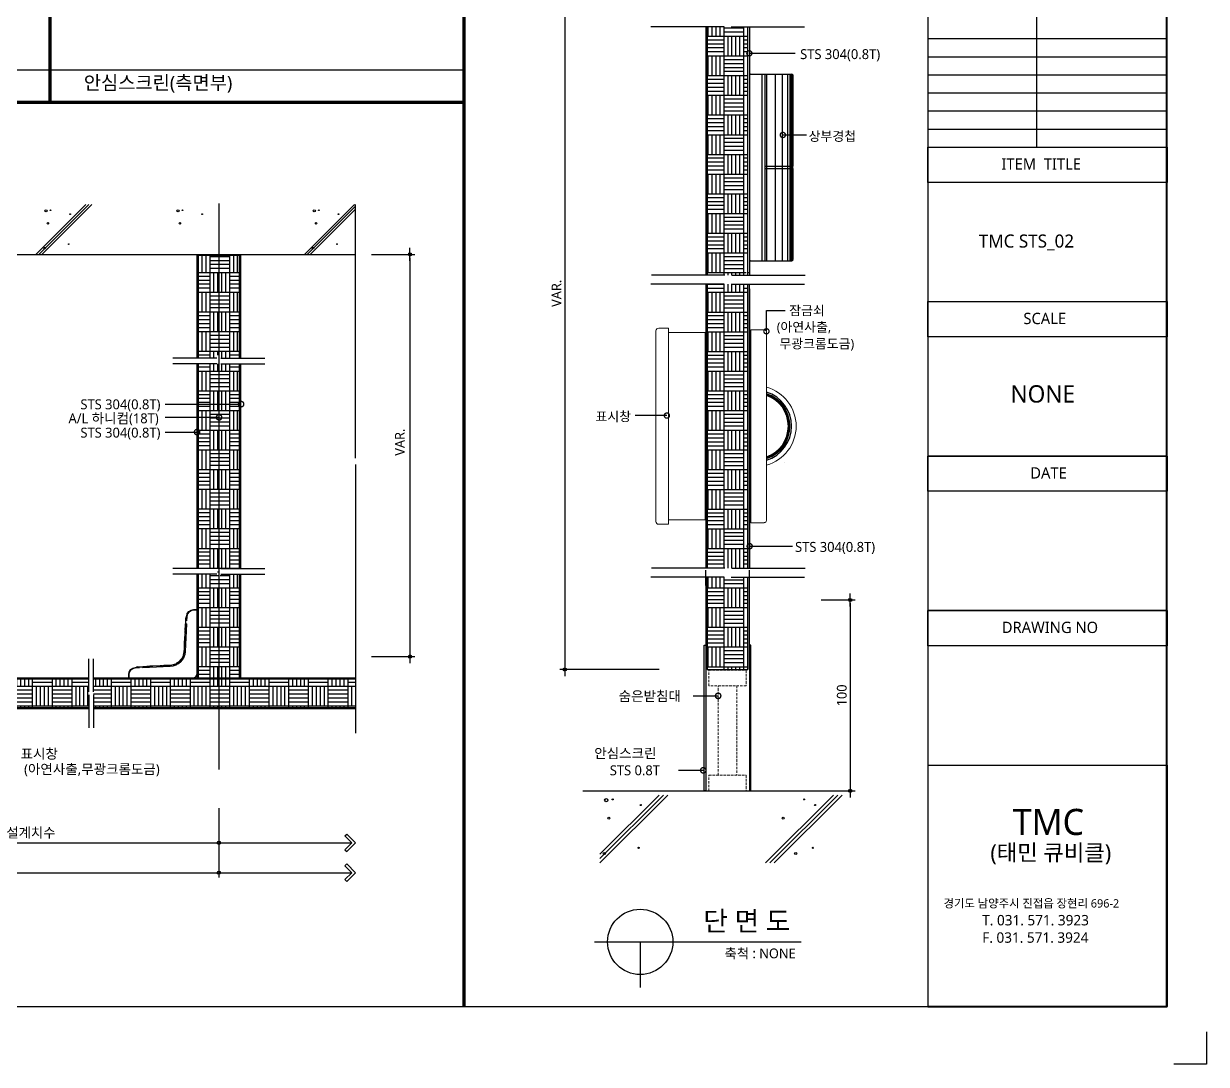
# Model space of a CAD drawing. Extents: x -256 to 8104, y -176 to 5714.
# Drawn here: x 4485 to 8104, y -176 to 3010 of the extents above; entities that cross this region are included whole.
import ezdxf
from ezdxf.enums import TextEntityAlignment as Align

# ---------------------------------------------------------------- set-up
doc = ezdxf.new("R2010")
doc.units = 0
doc.header["$LTSCALE"] = 30
doc.linetypes.add('CEN', pattern=[62, 60, -1, 0, -1])
doc.linetypes.add('HIDDEN', pattern=[0.375, 0.25, -0.125])
doc.layers.get('0').update_dxf_attribs({"linetype": 'CONTINUOUS'})
doc.layers.get('DEFPOINTS').update_dxf_attribs({"linetype": 'CONTINUOUS'})
for name, color, linetype in [('C', 2, 'CONTINUOUS'), ('curior-0Line', 252, 'CONTINUOUS'), ('DIM', 7, 'CONTINUOUS'), ('HAT', 8, 'CONTINUOUS'), ('HID', 9, 'HIDDEN'), ('TIT', 3, 'CONTINUOUS'), ('경첩', 4, 'CONTINUOUS'), ('문자', 3, 'CONTINUOUS'), ('부자재', 4, 'CONTINUOUS'), ('잠금쇠(회전형)', 4, 'CONTINUOUS'), ('중심선', 1, 'CEN'), ('치수', 1, 'CONTINUOUS'), ('판넬', 2, 'CONTINUOUS'), ('해치', 8, 'CONTINUOUS')]:
    doc.layers.add(name, color=color, linetype=linetype)
doc.styles.add('돋움', font='malgun.ttf')
doc.dimstyles.new('10', dxfattribs={"dimscale": 10, "dimtxt": 3, "dimasz": 1, "dimexe": 1.5, "dimexo": 2, "dimgap": 1, "dimtad": 1, "dimdec": 0, "dimlunit": 6, "dimtxsty": '돋움', "dimblk": 'DIMDOT', "dimcen": -1, "dimdle": 1.5, "dimclrt": 3, "dimazin": 3, "dimtfac": 1, "dimtdec": 0, "dimtix": 1, "dimtmove": 2, "dimatfit": 3, "dimldrblk": 'DIMDOT', "dimarcsym": 0})
pattern_1 = [(180, (20201.24, -5461.46), (-1e-14, -120.65), [60.325, -60.325]), (180, (20201.24, -5449.39), (-1e-14, -120.65), [60.325, -60.325]), (180, (20201.24, -5437.33), (-1e-14, -120.65), [60.325, -60.325]), (180, (20201.24, -5425.26), (-1e-14, -120.65), [60.325, -60.325]), (90, (20128.85, -5473.52), (-120.65, 7e-15), [60.325, -60.325]), (90, (20116.79, -5473.52), (-120.65, 7e-15), [60.325, -60.325]), (90, (20104.72, -5473.52), (-120.65, 7e-15), [60.325, -60.325]), (90, (20092.66, -5473.52), (-120.65, 7e-15), [60.325, -60.325]), (90, (20189.18, -5413.2), (-120.65, 7e-15), [60.325, -60.325]), (90, (20177.11, -5413.2), (-120.65, 7e-15), [60.325, -60.325]), (90, (20165.05, -5413.2), (-120.65, 7e-15), [60.325, -60.325]), (90, (20152.98, -5413.2), (-120.65, 7e-15), [60.325, -60.325]), (180, (20140.92, -5364.94), (-1e-14, -120.65), [60.325, -60.325]), (180, (20140.92, -5377), (-1e-14, -120.65), [60.325, -60.325]), (180, (20140.92, -5389.07), (-1e-14, -120.65), [60.325, -60.325]), (180, (20140.92, -5401.13), (-1e-14, -120.65), [60.325, -60.325]), (180, (20201.24, -5413.2), (-1e-14, -120.65), []), (90, (20140.92, -5473.52), (-120.65, 7e-15), []), (180, (20201.24, -5473.52), (-1e-14, -120.65), []), (270, (20201.24, -5352.87), (120.65, -2e-14), [])]
pattern_2 = [(180, (20196.48, -5340.47), (-1e-14, -120.65), [60.325, -60.325]), (180, (20196.48, -5328.4), (-1e-14, -120.65), [60.325, -60.325]), (180, (20196.48, -5316.34), (-1e-14, -120.65), [60.325, -60.325]), (180, (20196.48, -5304.27), (-1e-14, -120.65), [60.325, -60.325]), (90, (20124.09, -5352.53), (-120.65, 7e-15), [60.325, -60.325]), (90, (20112.02, -5352.53), (-120.65, 7e-15), [60.325, -60.325]), (90, (20099.96, -5352.53), (-120.65, 7e-15), [60.325, -60.325]), (90, (20087.89, -5352.53), (-120.65, 7e-15), [60.325, -60.325]), (90, (20184.41, -5292.21), (-120.65, 7e-15), [60.325, -60.325]), (90, (20172.35, -5292.21), (-120.65, 7e-15), [60.325, -60.325]), (90, (20160.28, -5292.21), (-120.65, 7e-15), [60.325, -60.325]), (90, (20148.22, -5292.21), (-120.65, 7e-15), [60.325, -60.325]), (180, (20136.15, -5243.95), (-1e-14, -120.65), [60.325, -60.325]), (180, (20136.15, -5256.01), (-1e-14, -120.65), [60.325, -60.325]), (180, (20136.15, -5268.08), (-1e-14, -120.65), [60.325, -60.325]), (180, (20136.15, -5280.14), (-1e-14, -120.65), [60.325, -60.325]), (180, (20196.48, -5292.21), (-1e-14, -120.65), []), (90, (20136.15, -5352.53), (-120.65, 7e-15), []), (180, (20196.48, -5352.53), (-1e-14, -120.65), []), (270, (20196.48, -5231.88), (120.65, -2e-14), [])]

# ---------------------------------------------------------------- blocks, each defined once
blk = doc.blocks.new('DIMDOT')
at = {"linetype": 'Continuous'}
blk.add_line((-2, 0), (2, 0), dxfattribs=at)
for radius in [0.5, 0.25]:
    blk.add_circle((0, 0), radius, dxfattribs=at)
blk = doc.blocks.new('*D61')
at = {"layer": 'DEFPOINTS', "color": 0}
for p in [(34846.7, -1840.5), (34538, -4143.7), (34846.7, -4143.7)]:
    blk.add_point(p, dxfattribs=at)
at = {"layer": 'DIM', "color": 0, "lineweight": -2, "ltscale": 10}
for p, q in [((34826.7, -1840.5), (34523, -1840.5)), ((34538, -1850.5), (34538, -4133.7)), ((34826.7, -4143.7), (34523, -4143.7))]:
    blk.add_line(p, q, dxfattribs=at)
at = {"layer": 'DIM', "color": 0, "lineweight": -2, "xscale": 10, "yscale": 10, "zscale": 10}
for p, rotation in [((34538, -1840.5), 90), ((34538, -4143.7), 270)]:
    blk.add_blockref('DIMDOT', p, dxfattribs=dict(at, rotation=rotation))
at = {"layer": 'DIM', "color": 3, "insert": (34512.7, -2992.1), "char_height": 30, "attachment_point": 5, "rotation": 90, "style": '돋움'}
blk.add_mtext('VAR.', dxfattribs=at)
blk = doc.blocks.new('A$C13EB2441')
for p, q in [((0.84, 7.37), (0.84, 14.11)), ((0.84, 6.74), (0.84, 0))]:
    blk.add_line(p, q)
blk = doc.blocks.new('_DOTSMALL')
at = {"color": 0, "linetype": 'ByBlock', "const_width": 0.5}
blk.add_lwpolyline([(-0.0625, 0, 1), (0.0625, 0, 1)], format="xyb", close=True, dxfattribs=at)
blk = doc.blocks.new('A$C63EC304E')
at = {"layer": '치수', "color": 1, "xscale": 2.5, "yscale": 2.5, "zscale": 2.5, "rotation": 234.3098741996962}
blk.add_blockref('_DOTSMALL', (0.31, 0.31), dxfattribs=at)
blk = doc.blocks.new('A$C2BC9653E')
at = {"layer": '치수', "xscale": 0.3333333333333333, "yscale": 0.3333333333333333, "zscale": 0.3333333333333333}
blk.add_blockref('A$C63EC304E', (0, 0), dxfattribs=at)
blk = doc.blocks.new('A$C7FC71301')
at = {"layer": '치수', "rotation": 180}
blk.add_blockref('A$C2BC9653E', (0.208, 0.208), dxfattribs=at)
blk = doc.blocks.new('A$C4A20372B')
at = {"layer": '치수'}
blk.add_blockref('A$C7FC71301', (0, 0), dxfattribs=at)
blk = doc.blocks.new('A$C566469F5')
at = {"layer": '치수'}
blk.add_blockref('A$C4A20372B', (0, 0), dxfattribs=at)
blk = doc.blocks.new('A$C7E317CD4')
at = {"layer": '해치', "xscale": 2, "yscale": 2, "zscale": 2}
blk.add_blockref('A$C566469F5', (0, 0), dxfattribs=at)
blk = doc.blocks.new('A$C601D7F27')
at = {"layer": '치수'}
blk.add_blockref('A$C7E317CD4', (0, 0), dxfattribs=at)
blk = doc.blocks.new('A$C38802C08')
at = {"layer": '치수'}
blk.add_blockref('A$C601D7F27', (0, 0), dxfattribs=at)
blk = doc.blocks.new('*D62')
at = {"layer": 'DEFPOINTS', "color": 0}
for p in [(35302.4, -3930.9), (35311.6, -4515.2), (35411.4, -4515.2)]:
    blk.add_point(p, dxfattribs=at)
at = {"layer": 'DIM', "color": 0, "lineweight": -2, "ltscale": 10}
for p, q in [((35322.4, -3930.9), (35426.4, -3930.9)), ((35411.4, -3940.9), (35411.4, -4505.2)), ((35331.6, -4515.2), (35426.4, -4515.2))]:
    blk.add_line(p, q, dxfattribs=at)
at = {"layer": 'DIM', "color": 0, "lineweight": -2, "xscale": 10, "yscale": 10, "zscale": 10}
for p, rotation in [((35411.4, -3930.9), 90), ((35411.4, -4515.2), 270)]:
    blk.add_blockref('DIMDOT', p, dxfattribs=dict(at, rotation=rotation))
at = {"layer": 'DIM', "color": 3, "insert": (35385.8, -4223), "char_height": 30, "attachment_point": 5, "rotation": 90, "style": '돋움'}
blk.add_mtext('100', dxfattribs=at)
blk = doc.blocks.new('*D65')
at = {"layer": 'DEFPOINTS', "color": 0}
for p in [(28725.6, -4548.6), (33479.5, -4548.6), (33479.5, -4765.8)]:
    blk.add_point(p, dxfattribs=at)
at = {"layer": 'DIM', "color": 0, "lineweight": -2, "ltscale": 10}
for p, q in [((28725.6, -4568.6), (28725.6, -4780.8)), ((33479.5, -4568.6), (33479.5, -4780.8)), ((28735.6, -4765.8), (33469.5, -4765.8))]:
    blk.add_line(p, q, dxfattribs=at)
at = {"layer": 'DIM', "color": 0, "lineweight": -2, "xscale": 10, "yscale": 10, "zscale": 10, "rotation": 180}
blk.add_blockref('DIMDOT', (28725.6, -4765.8), dxfattribs=at)
at = {"layer": 'DIM', "color": 0, "lineweight": -2, "xscale": 10, "yscale": 10, "zscale": 10}
blk.add_blockref('DIMDOT', (33479.5, -4765.8), dxfattribs=at)
at = {"layer": 'DIM', "color": 3, "insert": (31102.6, -4736.1), "char_height": 30, "attachment_point": 5, "style": '돋움'}
blk.add_mtext('설계치수', dxfattribs=at)
blk = doc.blocks.new('*D66')
at = {"layer": 'DEFPOINTS', "color": 0}
for p in [(32328.7, -4548.6), (33479.5, -4548.6), (33479.5, -4674.3)]:
    blk.add_point(p, dxfattribs=at)
at = {"layer": 'DIM', "color": 0, "lineweight": -2, "ltscale": 10}
for p, q in [((32328.7, -4568.6), (32328.7, -4689.3)), ((33479.5, -4568.6), (33479.5, -4689.3)), ((32338.7, -4674.3), (33469.5, -4674.3))]:
    blk.add_line(p, q, dxfattribs=at)
at = {"layer": 'DIM', "color": 0, "lineweight": -2, "xscale": 10, "yscale": 10, "zscale": 10, "rotation": 180}
blk.add_blockref('DIMDOT', (32328.7, -4674.3), dxfattribs=at)
at = {"layer": 'DIM', "color": 0, "lineweight": -2, "xscale": 10, "yscale": 10, "zscale": 10}
blk.add_blockref('DIMDOT', (33479.5, -4674.3), dxfattribs=at)
at = {"layer": 'DIM', "color": 3, "insert": (32904.1, -4644.7), "char_height": 30, "attachment_point": 5, "style": '돋움'}
blk.add_mtext('설계치수', dxfattribs=at)
blk = doc.blocks.new('*D68')
at = {"layer": 'DEFPOINTS', "color": 0}
for p in [(33926.4, -2872.9), (33926.4, -4104.3), (34064.2, -4104.3)]:
    blk.add_point(p, dxfattribs=at)
at = {"layer": 'DIM', "color": 0, "lineweight": -2, "ltscale": 10}
for p, q in [((33946.4, -2872.9), (34079.2, -2872.9)), ((34064.2, -2882.9), (34064.2, -4094.3)), ((33946.4, -4104.3), (34079.2, -4104.3))]:
    blk.add_line(p, q, dxfattribs=at)
at = {"layer": 'DIM', "color": 0, "lineweight": -2, "xscale": 10, "yscale": 10, "zscale": 10}
for p, rotation in [((34064.2, -2872.9), 90), ((34064.2, -4104.3), 270)]:
    blk.add_blockref('DIMDOT', p, dxfattribs=dict(at, rotation=rotation))
at = {"layer": 'DIM', "color": 3, "insert": (34033.4, -3447.7), "char_height": 30, "attachment_point": 5, "rotation": 90, "style": '돋움'}
blk.add_mtext('VAR.', dxfattribs=at)
blk = doc.blocks.new('A$C06B31977')
for p, q in [((1.26, 11.06), (1.26, 21.17)), ((1.26, 10.11), (1.26, 0))]:
    blk.add_line(p, q)
blk = doc.blocks.new('STS_02', base_point=(28397.3, -5176.8))
at = {"layer": '해치', "transparency": 33554687}
h = blk.add_hatch(dxfattribs=at)
h.set_pattern_fill('WDFLR08', color=256, scale=0.5)
h.set_pattern_definition(pattern_1)
edge = h.paths.add_edge_path()
edge.add_line((35098.1, -2222.3), (35041.5, -2222.3))
edge.add_arc((35039.5, -2222.3), 1.99, -54.3099, 0, ccw=False)
edge.add_arc((35039.5, -2222.3), 1.99, 125.6901, 305.6901, ccw=False)
edge.add_arc((35039.5, -2222.3), 1.99, 0, 125.6901, ccw=False)
edge.add_line((35041.5, -2222.3), (35098.1, -2222.3))
edge.add_line((35098.1, -2222.3), (35098.1, -2175.8))
edge.add_line((35098.1, -2175.8), (35088.3, -2175.8))
edge.add_spline(control_points=[(35085.6, -2183.3), (35086.5, -2180.8), (35087.4, -2178.3), (35088.3, -2175.8)], knot_values=[0, 0, 0, 0, 0.152076, 0.152076, 0.152076, 0.152076], degree=3, periodic=0)
edge.add_line((35088.3, -2175.8), (35036.2, -2175.8))
edge.add_line((35036.2, -2175.8), (35036.2, -2936.7))
edge.add_line((35036.2, -2936.7), (35090.2, -2936.7))
edge.add_spline(control_points=[(35090.2, -2936.7), (35093.2, -2928.3), (35096.1, -2920.9), (35098.1, -2917.3)], knot_values=[0.152076, 0.152076, 0.152076, 0.152076, 0.673721, 0.673721, 0.673721, 0.673721], degree=3, periodic=0)
edge.add_spline(control_points=[(35100.4, -2936.7), (35100.9, -2927.1), (35101.9, -2912.5), (35099.1, -2915.4), (35098.1, -2917.3)], knot_values=[0.673721, 0.673721, 0.673721, 0.673721, 1.332503, 1.60798, 1.60798, 1.60798, 1.60798], degree=3, periodic=0)
edge.add_line((35098.1, -2917.3), (35098.1, -2222.3))
h.paths.add_polyline_path([(35036.2, -2175.8), (34974.2, -2175.8), (34974.2, -2936.7), (35036.2, -2936.7)])
h = blk.add_hatch(dxfattribs=at)
h.set_pattern_fill('WDFLR08', color=256, scale=0.5)
h.set_pattern_definition(pattern_2)
edge = h.paths.add_edge_path()
edge.add_line((33479.5, -2876.3), (33417.1, -2876.3))
edge.add_line((33417.1, -2876.3), (33416.2, -2877.2))
edge.add_line((33416.2, -2877.2), (33416.2, -2977.6))
edge.add_line((33416.2, -2977.6), (33459.1, -2977.6))
edge.add_line((33459.1, -2977.6), (33459.1, -3019.1))
edge.add_line((33459.1, -3019.1), (33416.2, -3019.1))
edge.add_line((33416.2, -3019.1), (33416.2, -3190.8))
edge.add_line((33416.2, -3190.8), (33472.8, -3190.8))
edge.add_spline(control_points=[(33472.8, -3190.8), (33475.6, -3183.2), (33481.6, -3167.8), (33477.7, -3198.7), (33479.3, -3201.2), (33479.5, -3201.3)], knot_values=[0.456227, 0.456227, 0.456227, 0.456227, 2.847595, 6.178025, 6.737145, 6.737145, 6.737145, 6.737145], degree=3, periodic=0)
edge.add_spline(control_points=[(33479.2, -3201.1), (33479.4, -3198), (33479.3, -3195.3), (33478.8, -3194.9), (33478.7, -3194.9)], knot_values=[0.891967, 0.891967, 0.891967, 0.891967, 1.280656, 1.337888, 1.337888, 1.337888, 1.337888], degree=3, periodic=0)
edge.add_line((33479.5, -3201.3), (33479.5, -2876.3))
edge = h.paths.add_edge_path()
edge.add_line((33542.9, -2876.3), (33479.5, -2876.3))
edge.add_line((33479.5, -2876.3), (33479.5, -3201.3))
edge.add_spline(control_points=[(33479.5, -3201.3), (33480.7, -3201.5), (33482.9, -3197.1), (33485.6, -3190.8)], knot_values=[6.737145, 6.737145, 6.737145, 6.737145, 8.913909, 8.913909, 8.913909, 8.913909], degree=3, periodic=0)
edge.add_spline(control_points=[(33485.6, -3190.8), (33487.6, -3186), (33490, -3180), (33492.3, -3174.1)], knot_values=[8.913909, 8.913909, 8.913909, 8.913909, 10.573873, 10.573873, 10.573873, 10.573873], degree=3, periodic=0)
edge.add_line((33485.6, -3190.8), (33542.9, -3190.8))
edge.add_line((33542.9, -3190.8), (33542.9, -3019.1))
edge.add_line((33542.9, -3019.1), (33500, -3019.1))
edge.add_line((33500, -3019.1), (33500, -2977.6))
edge.add_line((33500, -2977.6), (33542.9, -2977.6))
edge.add_line((33542.9, -2977.6), (33542.9, -2876.3))
h.paths.add_polyline_path([(33542.9, -2977.6), (33500, -2977.6), (33500, -3019.1), (33542.9, -3019.1)], flags=16)
h.paths.add_polyline_path([(33459.1, -2977.6), (33416.2, -2977.6), (33416.2, -3019.1), (33459.1, -3019.1)], flags=16)
h = blk.add_hatch(dxfattribs=at)
h.set_pattern_fill('WDFLR08', color=256, scale=0.5)
h.set_pattern_definition(pattern_1)
h.paths.add_polyline_path([(35036.2, -3399.3), (34974.2, -3399.3), (34974.2, -3833.3), (35036.2, -3833.3), (35036.2, -3729, -0.567825), (35036.2, -3725.6)])
h.paths.add_polyline_path([(35098.1, -3399.3), (35036.2, -3399.3), (35036.2, -3725.6, -0.582142), (35039.2, -3727.3), (35098.1, -3727.3)])
edge = h.paths.add_edge_path()
edge.add_line((35098.1, -3727.3), (35039.2, -3727.3))
edge.add_arc((35037.2, -3727.3), 1.99, -54.3099, 0, ccw=False)
edge.add_arc((35037.2, -3727.3), 1.99, 239.178, 305.6901, ccw=False)
edge.add_line((35036.2, -3729), (35036.2, -3833.3))
edge.add_line((35036.2, -3833.3), (35090.2, -3833.3))
edge.add_spline(control_points=[(35090.2, -3833.3), (35093.2, -3825), (35096.1, -3817.5), (35098.1, -3813.9)], knot_values=[0.152076, 0.152076, 0.152076, 0.152076, 0.673721, 0.673721, 0.673721, 0.673721], degree=3, periodic=0)
edge.add_line((35098.1, -3813.9), (35098.1, -3727.3))
h.paths.add_polyline_path([(35036.2, -2964.3), (34974.2, -2964.3), (34974.2, -3399.3), (35036.2, -3399.3)])
edge = h.paths.add_edge_path()
edge.add_line((35098.1, -2964.3), (35088.3, -2964.3))
edge.add_spline(control_points=[(35085.6, -2971.8), (35086.5, -2969.3), (35087.4, -2966.7), (35088.3, -2964.3)], knot_values=[0, 0, 0, 0, 0.152076, 0.152076, 0.152076, 0.152076], degree=3, periodic=0)
edge.add_line((35088.3, -2964.3), (35036.2, -2964.3))
edge.add_line((35036.2, -2964.3), (35036.2, -3399.3))
edge.add_line((35036.2, -3399.3), (35098.1, -3399.3))
edge.add_line((35098.1, -3399.3), (35098.1, -2964.3))
h = blk.add_hatch(dxfattribs=at)
h.set_pattern_fill('WDFLR08', color=256, scale=0.5)
h.set_pattern_definition(pattern_2)
h.paths.add_polyline_path([(33542.9, -3207.9), (33416.2, -3207.9), (33416.2, -3834.6), (33542.9, -3834.6)])
h = blk.add_hatch(dxfattribs=at)
h.set_pattern_fill('WDFLR08', color=256, scale=0.5)
h.set_pattern_definition(pattern_2)
edge = h.paths.add_edge_path()
edge.add_spline(control_points=[(33479.5, -3862.2), (33479.3, -3862.1), (33478.2, -3860.4), (33479, -3850.5), (33479.2, -3844.9)], knot_values=[1.337888, 1.337888, 1.337888, 1.337888, 1.524261, 2.245715, 2.245715, 2.245715, 2.245715], degree=3, periodic=0)
edge.add_spline(control_points=[(33479.5, -3845.1), (33479.3, -3845), (33477.7, -3842.5), (33481.6, -3811.6), (33475.6, -3827), (33472.8, -3834.6)], knot_values=[0.152076, 0.152076, 0.152076, 0.152076, 0.338449, 1.448592, 2.245715, 2.245715, 2.245715, 2.245715], degree=3, periodic=0)
edge.add_spline(control_points=[(33479.2, -3844.9), (33479.4, -3841.8), (33479.3, -3839.1), (33478.8, -3838.7), (33478.7, -3838.7)], knot_values=[0.891967, 0.891967, 0.891967, 0.891967, 1.280656, 1.337888, 1.337888, 1.337888, 1.337888], degree=3, periodic=0)
edge.add_spline(control_points=[(33478.7, -3838.7), (33477.7, -3838.6), (33475.4, -3844.7), (33472.8, -3851.7)], knot_values=[0.152076, 0.152076, 0.152076, 0.152076, 0.891967, 0.891967, 0.891967, 0.891967], degree=3, periodic=0)
edge.add_spline(control_points=[(33471.2, -3856.2), (33471.7, -3854.7), (33472.2, -3853.2), (33472.8, -3851.7)], knot_values=[0, 0, 0, 0, 0.152076, 0.152076, 0.152076, 0.152076], degree=3, periodic=0)
edge.add_line((33472.8, -3851.7), (33416.2, -3851.7))
edge.add_line((33416.2, -3851.7), (33416.2, -4024.2))
edge.add_line((33416.2, -4024.2), (33460.9, -4024.2))
edge.add_line((33460.9, -4024.2), (33460.9, -4065.7))
edge.add_line((33460.9, -4065.7), (33416.2, -4065.7))
edge.add_line((33416.2, -4065.7), (33416.2, -4170))
edge.add_line((33416.2, -4170), (33479.5, -4170))
edge.add_line((33479.5, -4170), (33479.5, -3862.2))
h.paths.add_polyline_path([(33542.9, -4024.2), (33498.1, -4024.2), (33498.1, -4065.7), (33542.9, -4065.7)])
h.paths.add_polyline_path([(33460.9, -4024.2), (33416.2, -4024.2), (33416.2, -4065.7), (33460.9, -4065.7)], flags=16)
h = blk.add_hatch(dxfattribs=at)
h.set_pattern_fill('WDFLR08', color=256, scale=0.5)
h.set_pattern_definition(pattern_2)
h.paths.add_polyline_path([(33542.9, -3912.7), (33479.5, -3912.7), (33479.5, -4170), (33542.9, -4170), (33542.9, -4065.7), (33498.1, -4065.7), (33498.1, -4024.2), (33542.9, -4024.2)])
edge = h.paths.add_edge_path()
edge.add_line((33542.9, -3851.7), (33485.6, -3851.7))
edge.add_spline(control_points=[(33485.6, -3851.7), (33482.9, -3858.1), (33480.7, -3862.4), (33479.5, -3862.2)], knot_values=[2.245715, 2.245715, 2.245715, 2.245715, 2.971303, 2.971303, 2.971303, 2.971303], degree=3, periodic=0)
edge.add_line((33479.5, -3862.2), (33479.5, -3912.7))
edge.add_line((33479.5, -3912.7), (33542.9, -3912.7))
edge.add_line((33542.9, -3912.7), (33542.9, -3851.7))
h = blk.add_hatch(dxfattribs=at)
h.set_pattern_fill('WDFLR08', color=256, scale=0.5)
h.set_pattern_definition(pattern_1)
h.paths.add_polyline_path([(35026.1, -3861), (34974.2, -3861), (34974.2, -4143.7), (35036.2, -4143.7), (35036.2, -3861)])
h.paths.add_polyline_path([(35098.1, -3861), (35047.3, -3861), (35036.2, -3861), (35036.2, -4143.7), (35098.1, -4143.7)])
h = blk.add_hatch(dxfattribs=at)
h.set_pattern_fill('WDFLR08', color=256, scale=0.5)
h.set_pattern_definition(pattern_2)
h.paths.add_polyline_path([(33095.6, -4221.6), (33095.6, -4212.1), (33095.6, -4173.3), (33479.5, -4173.3), (33479.5, -4260), (33095.6, -4260)])
edge = h.paths.add_edge_path()
edge.add_line((33081, -4221.6), (33081, -4212.1))
edge.add_line((33081, -4212.1), (33081, -4173.3))
edge.add_line((33081, -4173.3), (32448.5, -4173.3))
edge.add_line((32448.5, -4173.3), (32448.5, -4214.6))
edge.add_arc((32448.5, -4216.6), 2.08, -35.6901, 90, ccw=False)
edge.add_arc((32448.5, -4216.6), 2.08, 270, 324.3099, ccw=False)
edge.add_line((32448.5, -4218.7), (32448.5, -4260))
edge.add_line((32448.5, -4260), (33081, -4260))
edge.add_line((33081, -4260), (33081, -4221.6))
h.paths.add_polyline_path([(32323.7, -4173.3), (32323.7, -4260), (32448.5, -4260), (32448.5, -4218.7, -0.610943), (32446.9, -4215.4, -0.241509), (32448.5, -4214.6), (32448.5, -4173.3)])
h.paths.add_polyline_path([(33897.3, -4173.3), (33479.5, -4173.3), (33479.5, -4260), (33897.3, -4260)])
at = {"color": 8}
blk.add_line((32844.1, -2307.5), (34229.3, -2307.5), dxfattribs=at)
for p, q in [((33897.3, -3496.6), (33897.3, -2719.8)), ((28725.6, -2872.9), (33897.3, -2872.9)), ((33472.9, -3190.8), (33338.1, -3190.8)), ((33485.6, -3190.8), (33620.4, -3190.8)), ((33897.3, -3515.6), (33897.3, -4338.9)), ((33472.9, -3834.6), (33338.1, -3834.6)), ((33485.6, -3834.6), (33620.4, -3834.6)), ((34593.2, -4515.2), (35426.2, -4515.2))]:
    blk.add_line(p, q)
at = {"color": 2}
for p, q in [((36501.5, -5252.5), (36501.5, -5352.5)), ((36501.5, -5252.5), (36501.5, -5352.5)), ((36501.5, -5252.5), (36501.5, -5352.5)), ((36501.5, -5352.5), (36401.5, -5352.5)), ((36501.5, -5352.5), (36401.5, -5352.5)), ((36501.5, -5352.5), (36401.5, -5352.5))]:
    blk.add_line(p, q, dxfattribs=at)
at = {"color": 8, "const_width": 10}
for points in [[(32962.5, -2407.5), (32962.5, 361.6)], [(34229.3, -5176.7), (34229.3, 361.6)], [(28444.7, -2407.5), (34229.3, -2407.5)]]:
    blk.add_lwpolyline(points, dxfattribs=at)
at = {"color": 2}
for points in [[(28396.6, 361.6), (35649, 361.6), (35649, -5176.7), (28396.6, -5176.7)], [(28396.6, 361.6), (35649, 361.6), (35649, -5176.7), (28396.6, -5176.7)], [(28396.6, 361.6), (36378.5, 361.6), (36378.5, -5176.7), (28396.6, -5176.7)], [(34964.7, -4069), (34969.5, -4069), (34969.5, -4515.2), (34964.7, -4515.2)], [(35107.6, -4069), (35102.9, -4069), (35102.9, -4515.2), (35107.6, -4515.2)]]:
    blk.add_lwpolyline(points, close=True, dxfattribs=at)
at = {"layer": 'C'}
for p, q in [((34974.2, -2175.8), (34974.2, -2936.7)), ((35098.1, -2936.7), (35098.1, -2175.8)), ((34974.2, -2964.3), (34974.2, -3833.3)), ((35098.1, -3833.3), (35098.1, -2964.3)), ((34974.2, -3861), (34974.2, -4143.7)), ((35098.1, -4143.7), (35098.1, -3861)), ((34974.2, -4143.7), (35098.1, -4143.7)), ((33081, -4173.3), (32690.7, -4173.3)), ((33897.3, -4173.3), (33095.6, -4173.3)), ((32690.7, -4260), (33081, -4260)), ((33095.6, -4260), (33897.3, -4260))]:
    blk.add_line(p, q, dxfattribs=at)
at = {"layer": 'curior-0Line'}
for p, q in [((35649, 361.6), (35649, -5175.9)), ((35981.6, -1990.8), (35981.6, -2544.6)), ((35649.3, -2212.3), (36381.4, -2212.3)), ((35649.3, -2267.7), (36381.4, -2267.7)), ((35649.3, -2323.1), (36381.4, -2323.1)), ((35649.3, -2378.5), (36381.4, -2378.5)), ((35649.3, -2433.8), (36381.4, -2433.8)), ((35649.3, -2489.2), (36381.4, -2489.2)), ((35649.3, -2544.6), (36381.4, -2544.6))]:
    blk.add_line(p, q, dxfattribs=at)
for points in [[(36381.4, 361.6), (35649, 361.6), (35649, -5176.7), (36381.4, -5176.7)], [(35649.3, -2544.6), (36381.4, -2544.6), (36381.4, -2652.3), (35649.3, -2652.3)], [(35649.3, -3017.5), (36381.4, -3017.5), (36381.4, -3125.2), (35649.3, -3125.2)], [(35649.3, -3963.3), (36381.4, -3963.3), (36381.4, -3490.4), (35649.3, -3490.4)], [(35649.3, -3490.4), (36381.4, -3490.4), (36381.4, -3598.1), (35649.3, -3598.1)], [(35649.3, -4436.2), (36381.4, -4436.2), (36381.4, -3963.3), (35649.3, -3963.3)], [(35649.3, -3963.3), (36381.4, -3963.3), (36381.4, -4071), (35649.3, -4071)], [(36381.4, -5175.9), (35649.6, -5175.9), (35649.6, -4436.2), (36381.4, -4436.2)]]:
    blk.add_lwpolyline(points, close=True, dxfattribs=at)
at = {"layer": 'DIM', "ltscale": 10}
for p, q in [((33864.8, -4653.3), (33870.5, -4647.5)), ((33885.8, -4674.3), (33864.8, -4653.3)), ((33897.3, -4674.3), (33870.5, -4647.5)), ((33479.5, -4674.3), (33885.8, -4674.3)), ((33885.8, -4674.3), (33864.8, -4695.4)), ((33864.8, -4695.4), (33870.5, -4701.1)), ((33897.3, -4674.3), (33870.5, -4701.1)), ((33864.8, -4744.7), (33870.5, -4739)), ((33897.3, -4765.8), (33870.5, -4739)), ((33479.5, -4765.8), (33885.8, -4765.8)), ((33885.8, -4765.8), (33864.8, -4744.7)), ((33885.8, -4765.8), (33864.8, -4786.8)), ((33897.3, -4765.8), (33870.5, -4792.5)), ((33864.8, -4786.8), (33870.5, -4792.5))]:
    blk.add_line(p, q, dxfattribs=at)
at = {"layer": 'HAT'}
for radius, start, end in [(109.2, 287.404, 72.596), (104.4, 288.2251, 71.7749), (101.6, 288.7568, 71.2432), (99.7, 289.1292, 70.8708)]:
    blk.add_arc((35122.6, -3398.8), radius, start, end, dxfattribs=at)
at = {"layer": 'HID', "lineweight": 15}
for points in [[(34979, -4146.1), (35093.3, -4146.1), (35093.3, -4193.7), (34979, -4193.7)], [(35007.6, -4193.7), (35064.7, -4193.7), (35064.7, -4467.5), (35007.6, -4467.5)], [(34979, -4467.5), (35093.3, -4467.5), (35093.3, -4515.2), (34979, -4515.2)]]:
    blk.add_lwpolyline(points, close=True, dxfattribs=at)
at = {"layer": 'TIT', "color": 7}
for p, q in [((34628.8, -4977.6), (35261.5, -4977.6)), ((34769.1, -4977.6), (34769.1, -5117.6))]:
    blk.add_line(p, q, dxfattribs=at)
blk.add_circle((34768.8, -4977.6), 100, dxfattribs=at)
at = {"layer": '경첩', "color": 4, "linetype": 'Continuous', "lineweight": 15}
for p, q in [((33379.7, -3980.9), (33378.6, -4004.2)), ((33381.4, -3994.5), (33382, -3981)), ((33401.6, -3962.3), (33401.6, -3960)), ((33412.2, -3960), (33401.6, -3960)), ((33401.6, -3962.3), (33412.2, -3962.3)), ((33412.2, -3962.3), (33412.2, -3960)), ((33412.2, -3982.4), (33412.2, -3962.3)), ((33378.6, -4004.2), (33374.6, -4088)), ((33376.8, -3991.1), (33375.7, -4016.3)), ((33375.7, -4016.3), (33377.9, -4018.5)), ((33376.8, -3991.1), (33379.1, -3993.3)), ((33376.9, -4088.1), (33380.9, -4004.3)), ((33377.9, -3985.5), (33379.4, -3987)), ((33412.2, -3985.6), (33412.2, -3983.3)), ((33412.2, -3985.6), (33412.2, -4156)), ((33374.8, -4035.2), (33373.5, -4062)), ((33374.8, -4035.2), (33377, -4037.4)), ((33375.2, -4025.7), (33374.9, -4032)), ((33374.9, -4032), (33377.1, -4034.3)), ((33375.2, -4025.7), (33377.4, -4028)), ((33375.4, -4022.6), (33377.6, -4024.8)), ((33372.6, -4081.8), (33372.3, -4087.8)), ((33372.8, -4077.7), (33372.6, -4080.9)), ((33372.6, -4080.9), (33374.8, -4083.1)), ((33372.6, -4080.9), (33372.6, -4081.8)), ((33372.6, -4081.8), (33374.8, -4084)), ((33373.2, -4068.2), (33372.8, -4076.8)), ((33372.8, -4076.8), (33375, -4079)), ((33372.8, -4076.8), (33372.8, -4077.7)), ((33372.8, -4077.7), (33375, -4080)), ((33373.2, -4068.2), (33375.4, -4070.4)), ((33373.5, -4062), (33373.3, -4066)), ((33373.3, -4066), (33375.5, -4068.2)), ((33373.5, -4062), (33375.7, -4064.2)), ((33373.5, -4062), (33375.7, -4064.3)), ((33346.7, -4125.9), (33348.5, -4127.7)), ((33351, -4123.6), (33352.7, -4125.3)), ((33353, -4122.3), (33354.7, -4124)), ((33363.2, -4112.7), (33364.9, -4114.4)), ((33364.6, -4110.8), (33366.3, -4112.5)), ((33367.1, -4106.7), (33368.8, -4108.4)), ((33368.2, -4104.5), (33369.9, -4106.2)), ((33369.7, -4100.8), (33371.5, -4102.6)), ((33373.1, -4097.8), (33371.1, -4095.9)), ((33371.2, -4095.9), (33373.1, -4097.8)), ((33371.8, -4092.4), (33373.9, -4094.4)), ((33372.1, -4090.3), (33374.2, -4092.4)), ((33204.5, -4159.3), (33202.2, -4159.3)), ((33202.2, -4159.3), (33202.2, -4170)), ((33204.5, -4170), (33204.5, -4159.3)), ((33246.4, -4136.3), (33223.1, -4137.4)), ((33223.2, -4139.8), (33236.7, -4139.1)), ((33227.7, -4135.6), (33228.5, -4134.8)), ((33227.7, -4135.6), (33229.2, -4137.1)), ((33258.5, -4133.4), (33228.5, -4134.8)), ((33330.2, -4132.4), (33246.4, -4136.3)), ((33246.6, -4138.7), (33330.3, -4134.7)), ((33258.5, -4133.4), (33260.7, -4135.7)), ((33264.8, -4133.1), (33267, -4135.4)), ((33268, -4133), (33270.2, -4135.2)), ((33299.5, -4131.5), (33274.3, -4132.7)), ((33274.3, -4132.7), (33276.5, -4134.9)), ((33299.5, -4131.5), (33301.7, -4133.7)), ((33305.8, -4131.2), (33308, -4133.4)), ((33308.9, -4131), (33311.2, -4133.3)), ((33327.8, -4130.2), (33315.2, -4130.7)), ((33315.2, -4130.7), (33317.5, -4133)), ((33330.1, -4130), (33327.8, -4130.2)), ((33327.8, -4130.2), (33330.1, -4132.4)), ((33339.5, -4128.6), (33341.4, -4130.5)), ((33344.4, -4126.9), (33346.2, -4128.7)), ((33202.2, -4170), (33204.5, -4170)), ((33204.5, -4170), (33224.6, -4170)), ((33225.5, -4170), (33227.9, -4170)), ((33398.2, -4170), (33227.9, -4170))]:
    blk.add_line(p, q, dxfattribs=at)
at = {"layer": '경첩', "color": 4, "linetype": 'Continuous', "lineweight": 15, "flags": 128}
for points in [[(33382, -3981), (33381.5, -3981), (33381.1, -3980.9), (33380.7, -3980.9), (33380.3, -3980.9), (33380.1, -3980.9), (33379.8, -3980.9), (33379.7, -3980.9), (33379.7, -3980.9)], [(33375.7, -4016.3), (33375.6, -4017.5), (33375.5, -4018.7), (33375.5, -4019.8), (33375.4, -4020.7), (33375.4, -4021.5), (33375.4, -4022.1), (33375.4, -4022.5), (33375.4, -4022.6)], [(33377.1, -3986.3), (33377, -3987.3), (33377, -3988.4), (33376.9, -3989.7), (33376.8, -3991.1)], [(33377.1, -3986.3), (33377.3, -3986.1), (33377.4, -3986), (33377.5, -3985.8), (33377.7, -3985.7), (33377.8, -3985.6), (33377.8, -3985.5), (33377.9, -3985.5), (33377.9, -3985.5)], [(33378.6, -4004.2), (33378.6, -4004.2), (33378.7, -4004.2), (33379, -4004.2), (33379.2, -4004.2), (33379.6, -4004.3), (33380, -4004.3), (33380.4, -4004.3), (33380.9, -4004.3)], [(33373.3, -4066), (33373.3, -4066.7), (33373.2, -4067.4), (33373.2, -4068.2)], [(33373.5, -4062), (33373.5, -4062), (33373.5, -4062)], [(33374.6, -4088), (33374.7, -4088), (33374.8, -4088), (33375, -4088), (33375.3, -4088), (33375.6, -4088), (33376.1, -4088), (33376.5, -4088), (33376.9, -4088.1)], [(33371.2, -4095.9), (33371.2, -4095.9), (33371.2, -4095.9)], [(33372.1, -4090.3), (33371.9, -4091.8), (33371.8, -4092.4)], [(33223.2, -4139.8), (33223.2, -4139.3), (33223.2, -4138.9), (33223.2, -4138.5), (33223.1, -4138.1), (33223.1, -4137.8), (33223.1, -4137.6), (33223.1, -4137.5), (33223.1, -4137.4)], [(33246.4, -4136.3), (33246.4, -4136.4), (33246.5, -4136.5), (33246.5, -4136.7), (33246.5, -4137), (33246.5, -4137.4), (33246.5, -4137.8), (33246.5, -4138.2), (33246.6, -4138.7)], [(33264.8, -4133.1), (33264.7, -4133.1), (33264.3, -4133.1), (33263.8, -4133.2), (33263, -4133.2), (33262, -4133.3), (33260.9, -4133.3), (33259.7, -4133.4), (33258.5, -4133.4)], [(33274.3, -4132.7), (33273.2, -4132.7), (33272.1, -4132.8), (33271.1, -4132.8), (33270.2, -4132.9), (33269.4, -4132.9), (33268.8, -4132.9), (33268.3, -4133), (33268.1, -4133), (33268, -4133)], [(33305.8, -4131.2), (33305.7, -4131.2), (33305.3, -4131.2), (33304.7, -4131.2), (33303.9, -4131.3), (33303, -4131.3), (33301.9, -4131.4), (33300.7, -4131.4), (33299.5, -4131.5)], [(33315.2, -4130.7), (33314, -4130.8), (33312.8, -4130.9), (33311.7, -4130.9), (33310.8, -4131), (33310, -4131), (33309.4, -4131), (33309.1, -4131), (33308.9, -4131)], [(33330.2, -4132.4), (33330.2, -4132.4), (33330.2, -4132.6), (33330.2, -4132.8), (33330.2, -4133.1), (33330.2, -4133.4), (33330.3, -4133.8), (33330.3, -4134.3), (33330.3, -4134.7)]]:
    blk.add_lwpolyline(points, dxfattribs=at)
at = {"layer": '경첩', "color": 4, "linetype": 'Continuous', "lineweight": 15}
for centre, radius, start, end in [((33401.6, -3981.9), 21.9, 90, 177.3017), ((33401.6, -3981.9), 19.6, 90, 177.3017), ((33328, -4085.8), 46.7, 272.6983, 357.3017), ((33328, -4085.8), 49, 272.6983, 357.3017), ((33328, -4085.8), 44.3, 354.0912, 357.3017), ((33328, -4085.8), 44.3, 294.9948, 301.2998), ((33328, -4085.8), 44.3, 301.2991, 304.3858), ((33328, -4085.8), 44.3, 304.3849, 322.5608), ((33328, -4085.8), 44.3, 322.5612, 325.6145), ((33328, -4085.8), 44.3, 325.6151, 331.8264), ((33328, -4085.8), 44.3, 335.0052, 340.234), ((33328, -4085.8), 44.3, 340.234, 346.7569), ((33328, -4085.8), 44.3, 346.8377, 351.3944), ((33224.1, -4159.3), 21.9, 92.6983, 180), ((33224.1, -4159.3), 19.6, 92.6983, 180), ((33328, -4085.8), 44.3, 272.6983, 285), ((33328, -4085.8), 44.3, 284.9998, 291.7506), ((33398.2, -4156), 14, 270, 0)]:
    blk.add_arc(centre, radius, start, end, dxfattribs=at)
at = {"layer": '부자재'}
for p, q in [((35102.9, -2324.4), (35102.9, -2888.5)), ((35106.7, -2320.6), (35232.4, -2320.6)), ((35141, -2320.6), (35141, -2892.3)), ((35150.6, -2320.6), (35150.6, -2892.3)), ((35236.2, -2324.4), (35236.2, -2602.6)), ((35150.6, -2602.6), (35236.2, -2602.6)), ((35235.1, -2602.6), (35235.1, -2610.3)), ((35150.6, -2610.3), (35236.2, -2610.3)), ((35236.2, -2610.3), (35236.2, -2888.5)), ((35106.7, -2892.3), (35232.4, -2892.3))]:
    blk.add_line(p, q, dxfattribs=at)
for centre, start, end in [((35106.7, -2324.4), 90, 180), ((35232.4, -2324.4), 0, 90), ((35106.7, -2888.5), 180, 270), ((35232.4, -2888.5), 270, 0)]:
    blk.add_arc(centre, 3.81, start, end, dxfattribs=at)
at = {"layer": '잠금쇠(회전형)', "linetype": 'Continuous', "lineweight": 15}
for p, q in [((34816.2, -3107.3), (34816.2, -3690.3)), ((34825.7, -3098.7), (34855.1, -3098.7)), ((34855.1, -3098.7), (34855.1, -3698.9)), ((34967.6, -3112.3), (34855.1, -3112.3)), ((34967.6, -3112.3), (34967.6, -3685.4)), ((35102.9, -3108.2), (35102.9, -3694.2)), ((35107.6, -3103.4), (35148.6, -3103.4)), ((35107.6, -3694.2), (35107.6, -3103.4)), ((35155.3, -3110.1), (35155.3, -3687.5)), ((34969.5, -3682.7), (34969.5, -3114.9)), ((35211.3, -3509.8), (35211.3, -3509.8)), ((34967.6, -3685.4), (34855.1, -3685.4)), ((34855.1, -3698.9), (34825.7, -3698.9)), ((35148.6, -3694.2), (35107.6, -3694.2))]:
    blk.add_line(p, q, dxfattribs=at)
for centre, radius, start, end in [((34825.7, -3108.2), 9.53, 90, 174.5584), ((34966.6, -3114.9), 2.86, 0, 69.2996), ((35107.6, -3108.2), 4.76, 90, 180), ((35148.6, -3110.1), 6.67, 0, 90), ((35122.6, -3398.8), 123.5, 285.3368, 74.6632), ((34825.7, -3689.4), 9.53, 185.4416, 270), ((34966.6, -3682.7), 2.86, 290.7004, 0), ((35107.6, -3689.4), 4.76, 180, 270), ((35148.6, -3687.5), 6.67, 270, 0)]:
    blk.add_arc(centre, radius, start, end, dxfattribs=at)
at = {"layer": '중심선'}
blk.add_line((33479.5, -2717.5), (33479.5, -4449.4), dxfattribs=at)
at = {"layer": '치수'}
for p, q in [((35101.9, -2257.2), (35243, -2257.2)), ((35204.3, -2507.3), (35277.3, -2507.3)), ((35155, -3108.3), (35155, -3044.6)), ((35155, -3044.6), (35212.4, -3044.6)), ((33315.3, -3331.4), (33547.5, -3331.4)), ((33315.3, -3371.6), (33480.1, -3371.6)), ((34850.4, -3366.3), (34753.8, -3366.3)), ((33315.3, -3417), (33412.2, -3417)), ((35102.9, -3766.1), (35234.6, -3766.1)), ((34931.2, -4224.5), (35007.3, -4224.5)), ((34885.6, -4452.3), (34961.7, -4452.3))]:
    blk.add_line(p, q, dxfattribs=at)
at = {"layer": '판넬', "color": 1}
for p, q in [((34969.5, -2175.8), (34969.5, -2936.7)), ((34969.5, -2206.5), (34969.5, -2892.6)), ((35102.9, -2175.8), (35102.9, -2936.7)), ((35102.9, -2206.5), (35102.9, -2892.6)), ((33412.2, -2872.9), (33412.2, -3190.8)), ((33546.9, -3190.8), (33546.9, -2872.9)), ((34969.5, -2964.3), (34969.5, -3833.3)), ((35102.9, -3833.3), (35102.9, -2964.3)), ((35102.9, -2978.5), (35102.9, -3833.3)), ((33412.2, -3207.9), (33412.2, -3523.6)), ((33546.9, -3523.6), (33546.9, -3207.9)), ((33412.2, -3523.6), (33412.2, -3834.6)), ((33546.9, -3834.6), (33546.9, -3523.6)), ((33412.2, -3851.7), (33412.2, -4170)), ((33546.9, -4170), (33546.9, -3851.7)), ((34969.5, -3886.7), (34969.5, -3839.7)), ((34969.5, -3861), (34969.5, -4143.7)), ((35102.9, -3886.7), (35102.9, -3839.7)), ((35102.9, -4143.7), (35102.9, -3861)), ((33081, -4170), (32690.7, -4170)), ((33897.3, -4170), (33095.6, -4170)), ((32690.7, -4263.3), (33081, -4263.3)), ((33095.6, -4263.3), (33897.3, -4263.3))]:
    blk.add_line(p, q, dxfattribs=at)
at = {"layer": '판넬'}
for p, q in [((33416.2, -2876.3), (33416.2, -3190.8)), ((33542.9, -2876.3), (33416.2, -2876.3)), ((33542.9, -3190.8), (33542.9, -2876.3)), ((33416.2, -3207.9), (33416.2, -3523.6)), ((33542.9, -3523.6), (33542.9, -3207.9)), ((33416.2, -3523.6), (33416.2, -3834.6)), ((33542.9, -3834.6), (33542.9, -3523.6)), ((33416.2, -3851.7), (33416.2, -4170)), ((33542.9, -4170), (33542.9, -3851.7))]:
    blk.add_line(p, q, dxfattribs=at)
at = {"layer": '해치'}
for p, q in [((35156.4, -2892.3), (35156.4, -2320.6)), ((35183, -2892.3), (35183, -2320.6)), ((35204.7, -2892.3), (35204.7, -2320.6)), ((35220.6, -2892.3), (35220.6, -2320.6)), ((35227.8, -2892.3), (35227.8, -2320.6)), ((35231.4, -2892.3), (35231.4, -2320.6)), ((35233.8, -2892.3), (35233.8, -2320.6)), ((35235.2, -2892.3), (35235.2, -2320.6)), ((35235.7, -2602.6), (35235.7, -2320.6)), ((35236.1, -2602.6), (35236.1, -2320.6)), ((35235.7, -2892.3), (35235.7, -2610.3)), ((35236.1, -2892.3), (35236.1, -2610.3)), ((32919.4, -2872.9), (33072.5, -2719.8)), ((32937, -2872.9), (33090.2, -2719.8)), ((33741, -2872.9), (33894.1, -2719.8)), ((33758.6, -2872.9), (33897.3, -2734.3)), ((34645.3, -4709.2), (34826.6, -4528)), ((34645.3, -4735.7), (34853.1, -4528)), ((35152.3, -4735.7), (35360.1, -4528)), ((35178.8, -4735.7), (35386.6, -4528))]:
    blk.add_line(p, q, dxfattribs=at)
at = {"layer": '해치', "color": 2}
for p, q in [((32928.2, -2872.9), (33081.4, -2719.8)), ((33749.8, -2872.9), (33897.3, -2725.5)), ((34645.3, -4722.5), (34839.9, -4528)), ((35165.6, -4735.7), (35373.4, -4528))]:
    blk.add_line(p, q, dxfattribs=at)
at = {"layer": '해치'}
for centre, radius in [((32950.3, -2739.4), 3.36), ((32964.2, -2737.8), 1.12), ((33024.2, -2749.8), 1.12), ((33354.4, -2739.4), 3.36), ((33368.2, -2737.8), 1.12), ((33428.2, -2749.8), 1.12), ((33771.4, -2739.4), 3.36), ((33785.3, -2737.8), 1.12), ((33845.3, -2749.8), 1.12), ((32955.9, -2777.7), 2.24), ((33360, -2777.7), 2.24), ((33777, -2777.7), 2.24), ((32946.3, -2853.8), 2.24), ((33019.8, -2841.5), 1.12), ((33767.4, -2853.8), 2.24), ((33840.9, -2841.5), 1.12), ((34664.8, -4543.8), 4.8), ((34684.6, -4541.5), 1.6), ((34770.4, -4558.6), 1.6), ((35270.3, -4541.5), 1.6), ((35303.9, -4558.6), 1.6), ((34672.8, -4598.6), 3.2), ((35206.3, -4598.6), 3.2), ((34659, -4707.3), 3.2), ((34764, -4689.7), 1.6), ((35244.7, -4707.3), 3.2), ((35297.5, -4689.7), 1.6)]:
    blk.add_circle(centre, radius, dxfattribs=at)
at = {"rotation": 270}
for p, xscale, yscale, zscale in [((34801.3, -2147.9), 33.34816454184198, 33.34816454184198, 33.34816454184198), ((34801.3, -2936.4), 33.34816454184198, 33.34816454184198, 33.34816454184198), ((34803.2, -2908.8), 33.34816454184198, 33.34816454184198, 33.34816454184198), ((33338.1, -3191.2), 20, 20, 20), ((34803.2, -3805.4), 33.34816454184198, 33.34816454184198, 33.34816454184198), ((33338.1, -3835), 20, 20, 20), ((34801.3, -3833.1), 33.34816454184198, 33.34816454184198, 33.34816454184198)]:
    blk.add_blockref('A$C13EB2441', p, dxfattribs=dict(at, xscale=xscale, yscale=yscale, zscale=zscale))
at = {"xscale": 10, "yscale": 10, "zscale": 10}
for p in [(33068.4, -4322.7), (33083.1, -4322.7)]:
    blk.add_blockref('A$C06B31977', p, dxfattribs=at)
at = {"layer": '해치'}
for p, xscale, yscale, zscale, rotation in [((35098.9, -2253.2), -19.0560940239097, 19.0560940239097, 19.0560940239097, 180), ((35201.3, -2503.3), -19.0560940239097, 19.0560940239097, 19.0560940239097, 180), ((33551.5, -3335.5), 20, 20, 20, 90), ((33484.1, -3375.8), 20, 20, 20, 90), ((33416.8, -3421.1), 20, 20, 20, 90), ((35099.8, -3762.2), -19.0560940239097, 19.0560940239097, 19.0560940239097, 180)]:
    blk.add_blockref('A$C38802C08', p, dxfattribs=dict(at, xscale=xscale, yscale=yscale, zscale=zscale, rotation=rotation))
for p, xscale, yscale, zscale in [((35159, -3112.3), -19.0560940239097, 19.0560940239097, 19.0560940239097), ((34854.4, -3370.3), -19.0560940239097, 19.0560940239097, 19.0560940239097), ((35003.1, -4228.7), 20, 20, 20), ((34957.5, -4456.5), 20, 20, 20)]:
    blk.add_blockref('A$C38802C08', p, dxfattribs=dict(at, xscale=xscale, yscale=yscale, zscale=zscale))
at = {"layer": 'curior-0Line', "color": 8, "char_height": 34.554, "attachment_point": 1}
for s, insert, width in [('{\\fMalgun Gothic|b0|i0|c129|p50;\\C0;ITEM  TITLE}', (35874.3, -2578.8), 397.448), ('{\\fMalgun Gothic|b0|i0|c129|p50;\\C0;SCALE}', (35941.6, -3051.7), 191.895), ('{\\fMalgun Gothic|b0|i0|c129|p50;\\C0;DATE}', (35962.6, -3524.6), 397.448), ('{\\fMalgun Gothic|b0|i0|c129|p50;\\C0;DRAWING NO}', (35875.4, -3997.5), 453.028)]:
    blk.add_mtext(s, dxfattribs=dict(at, insert=insert, width=width))
at = {"layer": 'curior-0Line', "color": 3, "width": 510.128, "attachment_point": 1}
for s, insert, char_height in [('{\\f맑은 고딕;TMC STS_02}', (35805, -2812), 40), ('{\\f맑은 고딕|c129|p50;\\C3;NONE\\C0;}', (35902, -3273.4), 53.161)]:
    blk.add_mtext(s, dxfattribs=dict(at, insert=insert, char_height=char_height))
at = {"layer": 'TIT', "style": '돋움'}
for s, height, p in [('안심스크린(측면부)', 42, (33520.3, -2368.4)), ('(태민 큐비클)', 50, (36210.3, -4729.2)), ('단 면 도', 60, (35228.5, -4944.1))]:
    blk.add_text(s, height=height, dxfattribs=at).set_placement(p, align=Align.RIGHT)
blk.add_text('축척 : NONE', height=30, dxfattribs=at).set_placement((35026.9, -5027.9))
at = {"layer": '문자', "style": '돋움'}
for s, height, p in [('STS 304(0.8T)', 30.337, (35380.8, -2262.9)), ('상부경첩', 28.9, (35356.9, -2510.7)), ('잠금쇠', 28.9, (35279.2, -3044.4)), ('무광크롬도금)', 28.9, (35309.2, -3147.7)), ('STS 304(0.8T)', 30.337, (33178, -3335)), ('A/L 하니컴(18T)', 30.337, (33157.1, -3376.2)), ('표시창', 28.9, (34686.4, -3368.6)), ('STS 304(0.8T)', 30.337, (33178, -3421.6)), ('STS 304(0.8T)', 30.337, (35365.2, -3771.5)), ('숨은받침대', 30.34, (34798.1, -4224.7)), ('표시창', 30.34, (32929.6, -4401.2)), ('안심스크린', 30.34, (34723.3, -4399.6)), ('(아연사출,무광크롬도금)', 30.337, (33090.7, -4450.1)), ('STS 0.8T', 30.34, (34752.5, -4452.4))]:
    blk.add_text(s, height=height, dxfattribs=at).set_placement(p, align=Align.MIDDLE)
at = {"layer": '문자', "color": 3, "style": '돋움'}
blk.add_text('(아연사출,', height=28.9, dxfattribs=at).set_placement((35270, -3096.3), align=Align.MIDDLE)
blk.add_text('TMC', height=80, dxfattribs=at).set_placement((36127.3, -4650.3), align=Align.RIGHT)
at = {"layer": '문자', "color": 3, "insert": (35697, -4847), "char_height": 25.517, "width": 722.929, "attachment_point": 1}
blk.add_mtext('{\\f맑은 고딕|c129|p50;\\C256;경기도 남양주시 진접읍 장현리 696-2}', dxfattribs=at)
at = {"layer": '문자', "insert": (35804.8, -4895.2), "char_height": 31.896, "width": 581.466, "attachment_point": 1}
blk.add_mtext('{\\f맑은 고딕|c129|p50;\\C0; \\C256;T. 031. 571. 3923\\f굴림|c129|p50;       \\P\\f맑은 고딕|c129|p50; F. 031. 571. 3924\\C0;}', dxfattribs=at)
at = {"layer": 'DIM', "ltscale": 10}
for base, p1, p2, text, picture, middle in [((34538, -4143.7), (34846.7, -1840.5), (34846.7, -4143.7), 'VAR.', '*D61', (34512.7, -2992.1)), ((35411.4, -4515.2), (35302.4, -3930.9), (35311.6, -4515.2), '100', '*D62', (35385.8, -4223))]:
    dim = blk.add_linear_dim(base=base, p1=p1, p2=p2, angle=90, text=text, dimstyle='10', override={"dimtxsty": '돋움'}, dxfattribs=at)
    dim.commit()
    dim.dimension.update_dxf_attribs({"geometry": picture, "text_midpoint": middle})
dim = blk.add_linear_dim(base=(34064.2, -4104.3), p1=(33926.4, -2872.9), p2=(33926.4, -4104.3), angle=90, text='VAR.', dimstyle='10', override={"dimtxsty": '돋움'}, dxfattribs=at)
dim.commit()
dim.dimension.update_dxf_attribs({"geometry": '*D68', "text_midpoint": (34033.4, -3447.7), "dimtype": 160})
for base, p1, picture, middle in [((33479.5, -4765.8), (28725.6, -4548.6), '*D65', (31102.6, -4736.1)), ((33479.5, -4674.3), (32328.7, -4548.6), '*D66', (32904.1, -4644.7))]:
    dim = blk.add_linear_dim(base=base, p1=p1, p2=(33479.5, -4548.6), text='설계치수', dimstyle='10', override={"dimtxsty": '돋움'}, dxfattribs=at)
    dim.commit()
    dim.dimension.update_dxf_attribs({"geometry": picture, "text_midpoint": middle})

msp = doc.modelspace()

# ---------------------------------------------------------------- block references
msp.add_blockref('STS_02', (0, 0))

doc.saveas('drawing.dxf')
